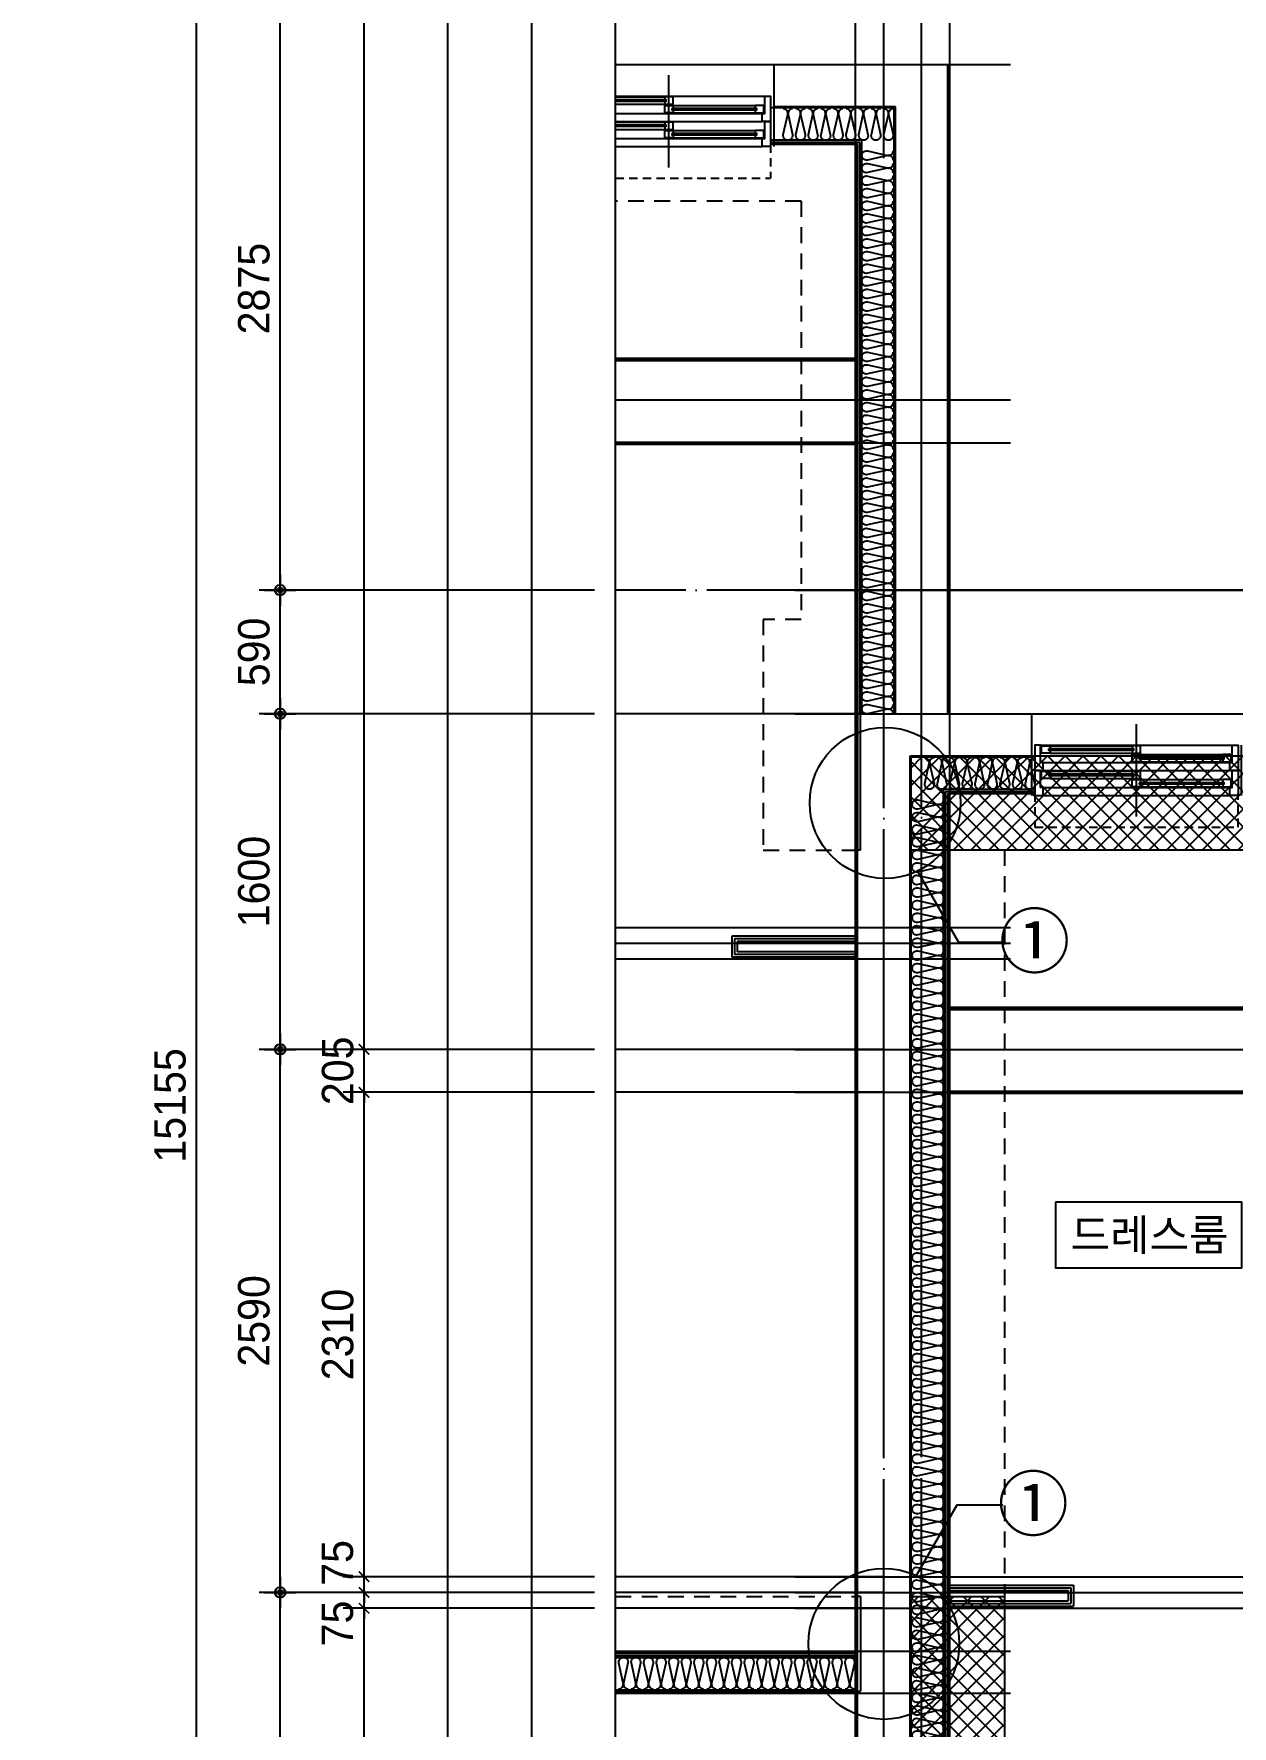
# Model space of a CAD drawing. Header units: millimetres. Extents: x -24416 to 92204, y -190080 to 23760.
# Drawn here: x 53883 to 59600, y -86596 to -78526 of the extents above; entities that cross this region are included whole.
import ezdxf
from ezdxf.enums import TextEntityAlignment as Align
from ezdxf.xclip import XClip

# ---------------------------------------------------------------- set-up
doc = ezdxf.new("R2010")
doc.units = ezdxf.units.MM
doc.header["$LTSCALE"] = 50
doc.header["$XCLIPFRAME"] = 0
for name, pattern in [('AUDIT_D_220706163347-0', [0]), ('CEN', [62, 60, -1, 0, -1]), ('H', [1.3, 0.8, -0.5]), ('HID', [2.5, 1.5, -1]), ('HIDDEN', [2, 1, -1]), ('U-121B(확장)1$0$H', [1.3, 0.8, -0.5])]:
    doc.linetypes.add(name, pattern=pattern)
doc.layers.get('defpoints').update_dxf_attribs({"color": 139})
for name, color, linetype, plot in [('AA-CEN', 1, 'CEN', False), ('AA-XXXX-MC', 153, 'AUDIT_D_220706163347-0', False), ('Defpoint', 135, 'Continuous', False), ('MC', 135, 'Continuous', False)]:
    doc.layers.add(name, color=color, linetype=linetype, plot=plot)
for name, color, linetype in [('AA-XXXX-DIMS', 7, 'Continuous'), ('AA-단열-바닥-욕실', 30, 'Continuous'), ('ARDM', 7, 'Continuous'), ('CEN_CON', 1, 'CEN'), ('CEN_WALL', 12, 'CEN'), ('CONC', 2, 'Continuous'), ('dan1', 7, 'HID'), ('DIM', 7, 'AUDIT_D_220706163347-0'), ('ELE3_CON', 7, 'Continuous'), ('HAT', 9, 'Continuous'), ('INS', 252, 'Continuous'), ('TEXT', 3, 'Continuous'), ('U-121B(확장)1$0$커튼박스', 6, 'Continuous'), ('WAL_DRY', 7, 'Continuous'), ('WIN', 4, 'Continuous'), ('실명', 3, 'AUDIT_D_220706163347-0'), ('실명박스', 7, 'AUDIT_D_220706163347-0'), ('커튼박스', 6, 'Continuous'), ('확장', 8, 'HIDDEN')]:
    doc.layers.add(name, color=color, linetype=linetype)
doc.styles.add('HAUD01', font='Dotum.ttf')
doc.styles.add('돋움', font='Dotum.ttf')
doc.styles.add('맑은고딕', font='malgun.ttf', dxfattribs={"width": 0.9})
doc.dimstyles.new('DIM-50', dxfattribs={"dimscale": 50, "dimtxt": 3, "dimasz": 1, "dimexe": 2, "dimexo": 2, "dimgap": 1, "dimtad": 1, "dimdec": 0, "dimzin": 0, "dimdsep": 46, "dimtxsty": '맑은고딕', "dimblk1": 'DIMDOT', "dimblk2": 'DIMDOT', "dimsah": 1, "dimcen": 0.09, "dimdle": 2, "dimclrd": 7, "dimclre": 7, "dimclrt": 3, "dimadec": 0, "dimazin": 0, "dimtfac": 1, "dimtdec": 0, "dimtix": 1, "dimtmove": 2, "dimatfit": 3, "dimldrblk": 'DIMDOT', "dimfxl": 1, "dimtolj": 1, "dimtzin": 0, "dimarcsym": 0})
doc.dimstyles.new('MCDIM-50', dxfattribs={"dimscale": 50, "dimtxt": 3, "dimasz": 1, "dimexe": 2, "dimexo": 2, "dimgap": 1, "dimtad": 1, "dimdec": 0, "dimzin": 0, "dimdsep": 46, "dimtxsty": '맑은고딕', "dimblk1": 'ARCHTICK', "dimblk2": 'ARCHTICK', "dimsah": 1, "dimcen": 0.09, "dimdle": 2, "dimclrd": 7, "dimclre": 7, "dimclrt": 3, "dimadec": 0, "dimazin": 0, "dimtfac": 1, "dimtdec": 0, "dimtix": 1, "dimtmove": 2, "dimatfit": 3, "dimldrblk": 'ARCHTICK', "dimfxl": 1, "dimtolj": 1, "dimtzin": 0, "dimarcsym": 0})

# ---------------------------------------------------------------- blocks, each defined once
blk = doc.blocks.new('WIN_이중창_1000')
at = {"layer": 'Defpoint'}
for p, q in [((-15, 240), (-15, 0)), ((985, 240), (985, 0))]:
    blk.add_line(p, q, dxfattribs=at)
at = {"layer": 'WIN'}
blk.add_line((485, -100), (485, 340), dxfattribs=at)
at = {"layer": 'WIN', "color": 8}
for p, q in [((942, 240), (28, 240)), ((465, 196), (73, 196)), ((897, 237), (505, 237)), ((897, 202), (505, 202)), ((930, 158), (40, 158)), ((930, 120), (40, 120)), ((465, 161), (73, 161)), ((897, 117), (505, 117)), ((897, 82), (505, 82)), ((930, 38), (40, 38)), ((930, 0), (40, 0)), ((465, 76), (73, 76)), ((465, 41), (73, 41))]:
    blk.add_line(p, q, dxfattribs=at)
at = {"layer": 'WIN'}
for points in [[(40, 158), (28, 158), (28, 240), (0, 240), (0, 120), (40, 120), (40, 158)], [(73, 175.5), (73, 161), (33, 161), (33, 196), (73, 196), (73, 181.5)], [(472, 181.5), (472, 175.5), (66, 175.5), (66, 181.5), (472, 181.5)], [(505, 216.5), (505, 202), (465, 202), (465, 237), (505, 237), (505, 222.5)], [(465, 175.5), (465, 161), (505, 161), (505, 196), (465, 196), (465, 181.5)], [(904, 222.5), (904, 216.5), (498, 216.5), (498, 222.5), (904, 222.5)], [(897, 216.5), (897, 202), (937, 202), (937, 237), (897, 237), (897, 222.5)], [(930, 158), (942, 158), (942, 240), (970, 240), (970, 120), (930, 120), (930, 158)], [(40, 38), (28, 38), (28, 120), (0, 120), (0, 0), (40, 0), (40, 38)], [(505, 96.5), (505, 82), (465, 82), (465, 117), (505, 117), (505, 102.5)], [(904, 102.5), (904, 96.5), (498, 96.5), (498, 102.5), (904, 102.5)], [(897, 96.5), (897, 82), (937, 82), (937, 117), (897, 117), (897, 102.5)], [(930, 38), (942, 38), (942, 120), (970, 120), (970, 0), (930, 0), (930, 38)], [(73, 55.5), (73, 41), (33, 41), (33, 76), (73, 76), (73, 61.5)], [(472, 61.5), (472, 55.5), (66, 55.5), (66, 61.5), (472, 61.5)], [(465, 55.5), (465, 41), (505, 41), (505, 76), (465, 76), (465, 61.5)]]:
    blk.add_lwpolyline(points, dxfattribs=at)
blk = doc.blocks.new('insul1')
blk.add_lwpolyline([(0, 0, 0.480617), (0.146, 0.183), (0.004, 0.817, -1.249969), (0.296, 0.817), (0.154, 0.183, 0.480617), (0.3, 0, 0.480617)], format="xyb")
blk = doc.blocks.new('U-121A(확장)1', base_point=(300293.2, -148733.3))
at = {"layer": 'CEN_CON'}
for p, q in [((328658.2, -149033.3), (328658.2, -138398.3)), ((329263.2, -139288.3), (325923.9, -139288.3)), ((326713.2, -147053.3), (329263.2, -147053.3))]:
    blk.add_line(p, q, dxfattribs=at)
at = {"layer": 'CEN_WALL'}
for p, q in [((329263.2, -140888.3), (326493.2, -140888.3)), ((329263.2, -143478.3), (324603.2, -143478.3))]:
    blk.add_line(p, q, dxfattribs=at)
at = {"layer": 'CONC'}
for p, q in [((328963.2, -139288.3), (328133.2, -139288.3)), ((328133.2, -139288.3), (328133.2, -139488.3)), ((328963.2, -142383.3), (328963.2, -139288.3)), ((328713.2, -139488.3), (328133.2, -139488.3)), ((328713.2, -142383.3), (328713.2, -139488.3)), ((328546.2, -143033.3), (328546.2, -142383.3)), ((328546.2, -143033.3), (328533.2, -143033.3)), ((328546.2, -146593.3), (328533.2, -146593.3)), ((328546.2, -146593.3), (328546.2, -147043.3)), ((326748.2, -147043.3), (328546.2, -147043.3))]:
    blk.add_line(p, q, dxfattribs=at)
at = {"layer": 'dan1'}
for p, q in [((328263.2, -139938.3), (327043.2, -139938.3)), ((324913.2, -146593.3), (328533.2, -146593.3))]:
    blk.add_line(p, q, dxfattribs=at)
blk.add_lwpolyline([(328263.2, -139938.3), (328263.2, -141933.3), (328083.2, -141933.3), (328083.2, -143033.3), (328533.2, -143033.3)], dxfattribs=at)
at = {"layer": 'ELE3_CON'}
blk.add_line((328133.2, -139288.3), (327133.2, -139288.3), dxfattribs=at)
at = {"layer": 'INS'}
for p, q in [((328708.2, -139493.3), (328118.2, -139493.3)), ((328708.2, -142383.3), (328708.2, -139493.3)), ((328553.2, -139648.3), (328118.2, -139648.3)), ((328553.2, -142383.3), (328553.2, -139648.3)), ((328533.2, -142383.3), (328533.2, -143033.3)), ((328546.2, -142383.3), (328533.2, -142383.3)), ((328533.2, -147043.3), (328533.2, -146593.3)), ((326733.2, -146883.3), (328533.2, -146883.3)), ((326733.2, -147038.3), (328533.2, -147038.3))]:
    blk.add_line(p, q, dxfattribs=at)
at = {"layer": 'MC'}
for p, q in [((328523.2, -149033.3), (328523.2, -138398.3)), ((329263.2, -141093.3), (326493.2, -141093.3)), ((329263.2, -143403.3), (324603.2, -143403.3)), ((329263.2, -143553.3), (324603.2, -143553.3)), ((324603.2, -146853.3), (329263.2, -146853.3))]:
    blk.add_line(p, q, dxfattribs=at)
at = {"layer": 'WAL_DRY'}
for p, q in [((328543.2, -139658.3), (328118.2, -139658.3)), ((328533.2, -139668.3), (328118.2, -139668.3)), ((328533.2, -142383.3), (328533.2, -139668.3)), ((328543.2, -142383.3), (328543.2, -139658.3)), ((328533.2, -143443.3), (327933.2, -143443.3)), ((327933.2, -143443.3), (327933.2, -143543.3)), ((328533.2, -143455.8), (327945.7, -143455.8)), ((327945.7, -143455.8), (327945.7, -143530.8)), ((328533.2, -143468.3), (327958.2, -143468.3)), ((327958.2, -143468.3), (327958.2, -143518.3)), ((328533.2, -143543.3), (327933.2, -143543.3)), ((328533.2, -143530.8), (327945.7, -143530.8)), ((328533.2, -143518.3), (327958.2, -143518.3)), ((326733.2, -146863.3), (328533.2, -146863.3)), ((326733.2, -146873.3), (328533.2, -146873.3))]:
    blk.add_line(p, q, dxfattribs=at)
at = {"layer": '커튼박스', "linetype": 'H'}
for p in [(328118.2, -139668.3), (327148.2, -139828.3)]:
    blk.add_line(p, (328118.2, -139828.3), dxfattribs=at)
at = {"layer": '확장', "ltscale": 0.5, "const_width": 20, "flags": 128}
for points in [[(328533.2, -140693.3), (326733.2, -140693.3)], [(328533.2, -141093.3), (326733.2, -141093.3)]]:
    blk.add_lwpolyline(points, dxfattribs=at)
at = {"layer": 'INS', "row_count": 1}
for p, xscale, yscale, zscale, rotation, column_count, row_spacing, column_spacing in [((328703.2, -139498.3), 150, 150, 150, 180, 9, -3.155443620884047e-30, 60), ((328703.2, -142383.3), 150.0000000000002, 150.0000000000002, 150.0000000000002, 90, 45, -4.733165431326071e-30, 60.00000000000009)]:
    blk.add_blockref('insul1', p, dxfattribs=dict(at, xscale=xscale, yscale=yscale, zscale=zscale, rotation=rotation, column_count=column_count, row_spacing=row_spacing, column_spacing=column_spacing))
at = {"layer": 'INS', "xscale": 150, "yscale": 150, "zscale": 150, "row_count": 1, "column_count": 30, "row_spacing": 0, "column_spacing": 60}
blk.add_blockref('insul1', (326733.2, -147033.3), dxfattribs=at)
at = {"layer": 'WIN', "xscale": -1}
blk.add_blockref('WIN_이중창_1000', (328118.2, -139678.3), dxfattribs=at)
blk = doc.blocks.new('U-121B(확장)1', base_point=(292391.8, -178477.8))
at = {"layer": 'CEN_CON'}
for p, q in [((292696.8, -178777.8), (292696.8, -168142.8)), ((292091.8, -168442.8), (302006.8, -168442.8)), ((292091.8, -169032.8), (295431.1, -169032.8))]:
    blk.add_line(p, q, dxfattribs=at)
at = {"layer": 'CEN_WALL'}
for p, q in [((292091.8, -170632.8), (294861.8, -170632.8)), ((292091.8, -173222.8), (296751.8, -173222.8))]:
    blk.add_line(p, q, dxfattribs=at)
at = {"layer": 'CONC'}
for p, q in [((292391.8, -178477.8), (292391.8, -169032.8)), ((292391.8, -169032.8), (293221.8, -169032.8)), ((293221.8, -169032.8), (293221.8, -169232.8)), ((292641.8, -176787.8), (292641.8, -169232.8)), ((292641.8, -169232.8), (293221.8, -169232.8))]:
    blk.add_line(p, q, dxfattribs=at)
at = {"layer": 'dan1'}
blk.add_lwpolyline([(296441.8, -171097.8), (294311.8, -171097.8), (294311.8, -169682.8), (293091.8, -169682.8), (293091.8, -176337.8), (296441.8, -176337.8)], dxfattribs=at)
at = {"layer": 'ELE3_CON'}
blk.add_line((293221.8, -169032.8), (294221.8, -169032.8), dxfattribs=at)
at = {"layer": 'INS'}
for p, q in [((292646.8, -176782.8), (292646.8, -169237.8)), ((292646.8, -169237.8), (293236.8, -169237.8)), ((292801.8, -176627.8), (292801.8, -169392.8)), ((292801.8, -169392.8), (293236.8, -169392.8))]:
    blk.add_line(p, q, dxfattribs=at)
at = {"layer": 'MC'}
for p, q in [((292831.8, -178777.8), (292831.8, -168142.8)), ((292091.8, -170837.8), (294861.8, -170837.8)), ((292091.8, -173147.8), (296751.8, -173147.8)), ((292091.8, -173297.8), (296751.8, -173297.8))]:
    blk.add_line(p, q, dxfattribs=at)
at = {"layer": 'U-121B(확장)1$0$커튼박스', "linetype": 'U-121B(확장)1$0$H'}
blk.add_lwpolyline([(293236.8, -169412.8), (293236.8, -169572.8), (294206.8, -169572.8), (294206.8, -169412.8)], dxfattribs=at)
at = {"layer": 'WAL_DRY'}
for p, q in [((292811.8, -176617.8), (292811.8, -169402.8)), ((292811.8, -169402.8), (293236.8, -169402.8)), ((292821.8, -176607.8), (292821.8, -169412.8)), ((292821.8, -169412.8), (293236.8, -169412.8)), ((292821.8, -173187.8), (293421.8, -173187.8)), ((292821.8, -173200.3), (293409.3, -173200.3)), ((292821.8, -173212.8), (293396.8, -173212.8)), ((292821.8, -173262.8), (293396.8, -173262.8)), ((293396.8, -173212.8), (293396.8, -173262.8)), ((293409.3, -173200.3), (293409.3, -173275.3)), ((293421.8, -173187.8), (293421.8, -173287.8)), ((292821.8, -173275.3), (293409.3, -173275.3)), ((292821.8, -173287.8), (293421.8, -173287.8))]:
    blk.add_line(p, q, dxfattribs=at)
at = {"layer": '확장', "ltscale": 0.5, "const_width": 20, "flags": 128}
for points in [[(292821.8, -170437.8), (294621.8, -170437.8)], [(292821.8, -170837.8), (294621.8, -170837.8)]]:
    blk.add_lwpolyline(points, dxfattribs=at)
at = {"layer": 'INS', "xscale": 150, "yscale": 150, "zscale": 150, "row_count": 1, "row_spacing": 0, "column_spacing": 60}
for p, rotation, column_count in [((293236.8, -169242.8), 180, 9), ((292801.8, -176627.8), 90, 120)]:
    blk.add_blockref('insul1', p, dxfattribs=dict(at, rotation=rotation, column_count=column_count))
at = {"layer": 'WIN', "xscale": -1}
blk.add_blockref('WIN_이중창_1000', (294206.8, -169422.8), dxfattribs=at)
blk = doc.blocks.new('A$C415C5DAF')
at = {"layer": 'AA-XXXX-MC'}
for p, q in [((45767.4, -99255.9), (45767.4, -93370.9)), ((45452.4, -101950.9), (44172.7, -101950.9)), ((45452.4, -104260.9), (44172.7, -104260.9)), ((45452.4, -104410.9), (44172.7, -104410.9))]:
    blk.add_line(p, q, dxfattribs=at)
at = {"layer": 'CEN_CON'}
for p, q in [((45632.4, -99255.9), (45632.4, -93370.9)), ((47607.4, -99555.9), (44172.7, -99555.9)), ((45317.4, -100145.9), (44172.7, -100145.9)), ((45452.4, -101745.9), (44172.7, -101745.9)), ((45452.4, -104335.9), (44172.7, -104335.9))]:
    blk.add_line(p, q, dxfattribs=at)
at = {"layer": '실명박스'}
blk.add_lwpolyline([(46272, -102475.3), (46272, -102787.8), (47161, -102787.8), (47161, -102475.3)], close=True, dxfattribs=at)
at = {"layer": '실명', "style": 'HAUD01'}
blk.add_text('드레스룸', height=150, dxfattribs=at).set_placement((46720, -102629.3), align=Align.MIDDLE)
blk = doc.blocks.new('A$C1CAF0AFA')
at = {"layer": 'HAT'}
h = blk.add_hatch(dxfattribs=at)
h.set_pattern_fill('_USER', color=5, scale=60, angle=45, double=1, pattern_type=0)
h.set_pattern_definition([(45, (0, -23760), (-42.426407, 42.426407), []), (135, (0, -23760), (-42.426407, -42.426407), [])])
h.paths.add_polyline_path([(58062.8, -106178.8), (58062.8, -105728.8), (60182.8, -105728.8), (60182.8, -107143.8), (62682.8, -107143.8), (62682.8, -105138.8), (66222.8, -105138.8), (66222.8, -108298.8), (68072.8, -108298.8), (68072.8, -108148.8), (69472.8, -108148.8), (69472.8, -108298.8), (72022.8, -108298.8), (72022.8, -108748.8), (66282.8, -108748.8), (66282.8, -108426.3), (66082.8, -108426.3), (66082.8, -108748.8), (65772.8, -108748.8), (65772.8, -105588.8), (63132.8, -105588.8), (63132.8, -107593.8), (62062.8, -107593.8), (62062.8, -107303.8), (61862.8, -107303.8), (61862.8, -107593.8), (59732.8, -107593.8), (59732.8, -106178.8)])
h.paths.add_polyline_path([(72582.8, -107433.8), (72582.8, -107598.8), (72722.8, -107598.8), (72722.8, -108748.8), (72272.8, -108748.8), (72272.8, -108048.8), (72132.8, -108048.8), (72132.8, -106983.8), (74652.8, -106983.8), (74652.8, -100603.8), (79107.8, -100603.8), (79107.8, -106063.8), (78657.8, -106063.8), (78657.8, -101053.8), (75102.8, -101053.8), (75102.8, -106908.8), (74772.8, -106908.8), (74772.8, -107108.8), (75102.8, -107108.8), (75102.8, -107433.8)])
h.paths.add_polyline_path([(71572.8, -110688.8), (76542.8, -110688.8), (76542.8, -113873.8), (80042.8, -113873.8), (80042.8, -109163.8), (78657.8, -109163.8), (78657.8, -106263.8), (79107.8, -106263.8), (79107.8, -108713.8), (80492.8, -108713.8), (80492.8, -114323.8), (76092.8, -114323.8), (76092.8, -111138.8), (72022.8, -111138.8), (72022.8, -114773.8), (61922.8, -114773.8), (61922.8, -113283.8), (58062.8, -113283.8), (58062.8, -109738.8), (58512.8, -109738.8), (58512.8, -112833.8), (61862.8, -112833.8), (61862.8, -113123.8), (62062.8, -113123.8), (62062.8, -112833.8), (62372.8, -112833.8), (62372.8, -114323.8), (71572.8, -114323.8)])
at = {"layer": 'AA-CEN', "color": 4}
for points in [[(65772.8, -105588.8), (63132.8, -105588.8), (63132.8, -107593.8), (62062.8, -107593.8), (62062.8, -107303.8), (61862.8, -107303.8), (61862.8, -107593.8), (59732.8, -107593.8), (59732.8, -106178.8), (58062.8, -106178.8), (58062.8, -105728.8), (60182.8, -105728.8), (60182.8, -107143.8), (62682.8, -107143.8), (62682.8, -105138.8), (66222.8, -105138.8)], [(76092.8, -111138.8), (72022.8, -111138.8), (72022.8, -114773.8), (61922.8, -114773.8), (61922.8, -113283.8), (58062.8, -113283.8), (58062.8, -109738.8), (58512.8, -109738.8), (58512.8, -112833.8), (61862.8, -112833.8), (61862.8, -113123.8), (62062.8, -113123.8), (62062.8, -112833.8), (62372.8, -112833.8), (62372.8, -114323.8), (71572.8, -114323.8), (71572.8, -110688.8), (76542.8, -110688.8)]]:
    blk.add_lwpolyline(points, dxfattribs=at)
blk = doc.blocks.new('DIMDOT')
at = {"layer": 'AA-XXXX-DIMS'}
for p, q in [((-1.5, 0), (1.5, 0)), ((0, -1.5), (0, 1.5))]:
    blk.add_line(p, q, dxfattribs=at)
for radius in [0.5, 0.25]:
    blk.add_circle((0, 0), radius, dxfattribs=at)
blk = doc.blocks.new('*D352')
at = {"layer": 'defpoints', "color": 0, "transparency": 16777216}
for p in [(7990.9, -109718.8), (9590.9, -109718.8), (9590.9, -113293.8)]:
    blk.add_point(p, dxfattribs=at)
at = {"layer": 'DIM', "color": 7, "lineweight": -2, "transparency": 16777216}
for p, q in [((9490.9, -109718.8), (7890.9, -109718.8)), ((7990.9, -113243.8), (7990.9, -109768.8)), ((9490.9, -113293.8), (7890.9, -113293.8))]:
    blk.add_line(p, q, dxfattribs=at)
at = {"layer": 'DIM', "color": 7, "lineweight": -2, "transparency": 16777216, "xscale": 50, "yscale": 50, "zscale": 50}
for p, rotation in [((7990.9, -109718.8), 90), ((7990.9, -113293.8), 270)]:
    blk.add_blockref('DIMDOT', p, dxfattribs=dict(at, rotation=rotation))
at = {"layer": 'DIM', "color": 3, "transparency": 16777216, "insert": (7865.8, -111506.3), "char_height": 150, "attachment_point": 5, "rotation": 90, "style": 'HAUD01'}
blk.add_mtext('\\A1;3575', dxfattribs=at)
blk = doc.blocks.new('*D353')
at = {"layer": 'defpoints', "color": 0, "transparency": 16777216}
for p in [(7990.9, -107128.8), (9590.9, -107128.8), (9590.9, -109718.8)]:
    blk.add_point(p, dxfattribs=at)
at = {"layer": 'DIM', "color": 7, "lineweight": -2, "transparency": 16777216}
for p, q in [((9490.9, -107128.8), (7890.9, -107128.8)), ((7990.9, -109668.8), (7990.9, -107178.8)), ((9490.9, -109718.8), (7890.9, -109718.8))]:
    blk.add_line(p, q, dxfattribs=at)
at = {"layer": 'DIM', "color": 7, "lineweight": -2, "transparency": 16777216, "xscale": 50, "yscale": 50, "zscale": 50}
for p, rotation in [((7990.9, -107128.8), 90), ((7990.9, -109718.8), 270)]:
    blk.add_blockref('DIMDOT', p, dxfattribs=dict(at, rotation=rotation))
at = {"layer": 'DIM', "color": 3, "transparency": 16777216, "insert": (7865.8, -108423.8), "char_height": 150, "attachment_point": 5, "rotation": 90, "style": 'HAUD01'}
blk.add_mtext('\\A1;2590', dxfattribs=at)
blk = doc.blocks.new('*D354')
at = {"layer": 'defpoints', "color": 0, "transparency": 16777216}
for p in [(7990.9, -105528.8), (9590.9, -105528.8), (9590.9, -107128.8)]:
    blk.add_point(p, dxfattribs=at)
at = {"layer": 'DIM', "color": 7, "lineweight": -2, "transparency": 16777216}
for p, q in [((9490.9, -105528.8), (7890.9, -105528.8)), ((7990.9, -107078.8), (7990.9, -105578.8)), ((9490.9, -107128.8), (7890.9, -107128.8))]:
    blk.add_line(p, q, dxfattribs=at)
at = {"layer": 'DIM', "color": 7, "lineweight": -2, "transparency": 16777216, "xscale": 50, "yscale": 50, "zscale": 50}
for p, rotation in [((7990.9, -105528.8), 90), ((7990.9, -107128.8), 270)]:
    blk.add_blockref('DIMDOT', p, dxfattribs=dict(at, rotation=rotation))
at = {"layer": 'DIM', "color": 3, "transparency": 16777216, "insert": (7865.8, -106328.8), "char_height": 150, "attachment_point": 5, "rotation": 90, "style": 'HAUD01'}
blk.add_mtext('\\A1;1600', dxfattribs=at)
blk = doc.blocks.new('*D355')
at = {"layer": 'defpoints', "color": 0, "transparency": 16777216}
for p in [(7990.9, -104938.8), (9590.9, -104938.8), (9590.9, -105528.8)]:
    blk.add_point(p, dxfattribs=at)
at = {"layer": 'DIM', "color": 7, "lineweight": -2, "transparency": 16777216}
for p, q in [((9490.9, -104938.8), (7890.9, -104938.8)), ((7990.9, -105478.8), (7990.9, -104988.8)), ((9490.9, -105528.8), (7890.9, -105528.8))]:
    blk.add_line(p, q, dxfattribs=at)
at = {"layer": 'DIM', "color": 7, "lineweight": -2, "transparency": 16777216, "xscale": 50, "yscale": 50, "zscale": 50}
for p, rotation in [((7990.9, -104938.8), 90), ((7990.9, -105528.8), 270)]:
    blk.add_blockref('DIMDOT', p, dxfattribs=dict(at, rotation=rotation))
at = {"layer": 'DIM', "color": 3, "transparency": 16777216, "insert": (7865.8, -105233.8), "char_height": 150, "attachment_point": 5, "rotation": 90, "style": 'HAUD01'}
blk.add_mtext('\\A1;590', dxfattribs=at)
blk = doc.blocks.new('*D356')
at = {"layer": 'defpoints', "color": 0, "transparency": 16777216}
for p in [(7990.9, -102063.8), (9590.9, -102063.8), (9590.9, -104938.8)]:
    blk.add_point(p, dxfattribs=at)
at = {"layer": 'DIM', "color": 7, "lineweight": -2, "transparency": 16777216}
for p, q in [((9490.9, -102063.8), (7890.9, -102063.8)), ((7990.9, -104888.8), (7990.9, -102113.8)), ((9490.9, -104938.8), (7890.9, -104938.8))]:
    blk.add_line(p, q, dxfattribs=at)
at = {"layer": 'DIM', "color": 7, "lineweight": -2, "transparency": 16777216, "xscale": 50, "yscale": 50, "zscale": 50}
for p, rotation in [((7990.9, -102063.8), 90), ((7990.9, -104938.8), 270)]:
    blk.add_blockref('DIMDOT', p, dxfattribs=dict(at, rotation=rotation))
at = {"layer": 'DIM', "color": 3, "transparency": 16777216, "insert": (7865.8, -103501.3), "char_height": 150, "attachment_point": 5, "rotation": 90, "style": 'HAUD01'}
blk.add_mtext('\\A1;2875', dxfattribs=at)
blk = doc.blocks.new('*D358')
at = {"layer": 'defpoints', "color": 0, "transparency": 16777216}
for p in [(7590.9, -99818.8), (9590.9, -99818.8), (9590.9, -114973.8)]:
    blk.add_point(p, dxfattribs=at)
at = {"layer": 'DIM', "color": 7, "lineweight": -2, "transparency": 16777216}
for p, q in [((9490.9, -99818.8), (7490.9, -99818.8)), ((7590.9, -114923.8), (7590.9, -99868.8)), ((9490.9, -114973.8), (7490.9, -114973.8))]:
    blk.add_line(p, q, dxfattribs=at)
at = {"layer": 'DIM', "color": 7, "lineweight": -2, "transparency": 16777216, "xscale": 50, "yscale": 50, "zscale": 50}
for p, rotation in [((7590.9, -99818.8), 90), ((7590.9, -114973.8), 270)]:
    blk.add_blockref('DIMDOT', p, dxfattribs=dict(at, rotation=rotation))
at = {"layer": 'DIM', "color": 3, "transparency": 16777216, "insert": (7465.8, -107396.3), "char_height": 150, "attachment_point": 5, "rotation": 90, "style": 'HAUD01'}
blk.add_mtext('\\A1;15155', dxfattribs=at)
blk = doc.blocks.new('_ArchTick')
at = {"color": 0, "linetype": 'ByBlock', "const_width": 0.15}
blk.add_lwpolyline([(-0.5, -0.5), (0.5, 0.5)], dxfattribs=at)
blk = doc.blocks.new('*D360')
at = {"layer": 'defpoints', "color": 0, "linetype": 'ByBlock', "transparency": 16777216}
for p in [(8390.9, -109793.8), (9590.9, -109793.8), (9590.9, -113093.8)]:
    blk.add_point(p, dxfattribs=at)
at = {"layer": 'DIM', "color": 7, "linetype": 'ByBlock', "lineweight": -2, "transparency": 16777216}
for p, q in [((8390.9, -113193.8), (8390.9, -109693.8)), ((9490.9, -109793.8), (8290.9, -109793.8)), ((9490.9, -113093.8), (8290.9, -113093.8))]:
    blk.add_line(p, q, dxfattribs=at)
at = {"layer": 'DIM', "color": 7, "linetype": 'ByBlock', "lineweight": -2, "transparency": 16777216, "xscale": 50, "yscale": 50, "zscale": 50}
for p, rotation in [((8390.9, -109793.8), 90), ((8390.9, -113093.8), 270)]:
    blk.add_blockref('_ArchTick', p, dxfattribs=dict(at, rotation=rotation))
at = {"layer": 'DIM', "color": 3, "linetype": 'ByBlock', "transparency": 16777216, "insert": (8265.8, -111443.8), "char_height": 150, "attachment_point": 5, "rotation": 90, "style": 'HAUD01'}
blk.add_mtext('\\A1;3300', dxfattribs=at)
blk = doc.blocks.new('*D361')
at = {"layer": 'defpoints', "color": 0, "linetype": 'ByBlock', "transparency": 16777216}
for p in [(8390.9, -109718.8), (9590.9, -109718.8), (9590.9, -109793.8)]:
    blk.add_point(p, dxfattribs=at)
at = {"layer": 'DIM', "color": 7, "linetype": 'ByBlock', "lineweight": -2, "transparency": 16777216}
for p, q in [((8390.9, -109718.8), (8390.9, -109668.8)), ((9490.9, -109718.8), (8290.9, -109718.8)), ((8390.9, -109793.8), (8390.9, -109718.8)), ((9490.9, -109793.8), (8290.9, -109793.8)), ((8390.9, -109793.8), (8390.9, -109843.8))]:
    blk.add_line(p, q, dxfattribs=at)
at = {"layer": 'DIM', "color": 7, "linetype": 'ByBlock', "lineweight": -2, "transparency": 16777216, "xscale": 50, "yscale": 50, "zscale": 50}
for p, rotation in [((8390.9, -109718.8), 270), ((8390.9, -109793.8), 90)]:
    blk.add_blockref('_ArchTick', p, dxfattribs=dict(at, rotation=rotation))
at = {"layer": 'DIM', "color": 3, "linetype": 'ByBlock', "transparency": 16777216, "insert": (8264.6, -109866.5), "char_height": 150, "attachment_point": 5, "rotation": 90, "style": 'HAUD01'}
blk.add_mtext('\\A1;75', dxfattribs=at)
blk = doc.blocks.new('*D362')
at = {"layer": 'defpoints', "color": 0, "linetype": 'ByBlock', "transparency": 16777216}
for p in [(8390.9, -109643.8), (9590.9, -109643.8), (9590.9, -109718.8)]:
    blk.add_point(p, dxfattribs=at)
at = {"layer": 'DIM', "color": 7, "linetype": 'ByBlock', "lineweight": -2, "transparency": 16777216}
for p, q in [((9490.9, -109643.8), (8290.9, -109643.8)), ((8390.9, -109643.8), (8390.9, -109593.8)), ((8390.9, -109718.8), (8390.9, -109643.8)), ((9490.9, -109718.8), (8290.9, -109718.8)), ((8390.9, -109718.8), (8390.9, -109768.8))]:
    blk.add_line(p, q, dxfattribs=at)
at = {"layer": 'DIM', "color": 7, "linetype": 'ByBlock', "lineweight": -2, "transparency": 16777216, "xscale": 50, "yscale": 50, "zscale": 50}
for p, rotation in [((8390.9, -109643.8), 270), ((8390.9, -109718.8), 90)]:
    blk.add_blockref('_ArchTick', p, dxfattribs=dict(at, rotation=rotation))
at = {"layer": 'DIM', "color": 3, "linetype": 'ByBlock', "transparency": 16777216, "insert": (8264.6, -109577.8), "char_height": 150, "attachment_point": 5, "rotation": 90, "style": 'HAUD01'}
blk.add_mtext('\\A1;75', dxfattribs=at)
blk = doc.blocks.new('*D363')
at = {"layer": 'defpoints', "color": 0, "linetype": 'ByBlock', "transparency": 16777216}
for p in [(8390.9, -107333.8), (9590.9, -107333.8), (9590.9, -109643.8)]:
    blk.add_point(p, dxfattribs=at)
at = {"layer": 'DIM', "color": 7, "linetype": 'ByBlock', "lineweight": -2, "transparency": 16777216}
for p, q in [((8390.9, -109743.8), (8390.9, -107233.8)), ((9490.9, -107333.8), (8290.9, -107333.8)), ((9490.9, -109643.8), (8290.9, -109643.8))]:
    blk.add_line(p, q, dxfattribs=at)
at = {"layer": 'DIM', "color": 7, "linetype": 'ByBlock', "lineweight": -2, "transparency": 16777216, "xscale": 50, "yscale": 50, "zscale": 50}
for p, rotation in [((8390.9, -107333.8), 90), ((8390.9, -109643.8), 270)]:
    blk.add_blockref('_ArchTick', p, dxfattribs=dict(at, rotation=rotation))
at = {"layer": 'DIM', "color": 3, "linetype": 'ByBlock', "transparency": 16777216, "insert": (8265.8, -108488.8), "char_height": 150, "attachment_point": 5, "rotation": 90, "style": 'HAUD01'}
blk.add_mtext('\\A1;2310', dxfattribs=at)
blk = doc.blocks.new('*D364')
at = {"layer": 'defpoints', "color": 0, "linetype": 'ByBlock', "transparency": 16777216}
for p in [(8390.9, -107128.8), (9590.9, -107128.8), (9590.9, -107333.8)]:
    blk.add_point(p, dxfattribs=at)
at = {"layer": 'DIM', "color": 7, "linetype": 'ByBlock', "lineweight": -2, "transparency": 16777216}
for p, q in [((8390.9, -107128.8), (8390.9, -107078.8)), ((9490.9, -107128.8), (8290.9, -107128.8)), ((8390.9, -107333.8), (8390.9, -107128.8)), ((9490.9, -107333.8), (8290.9, -107333.8)), ((8390.9, -107333.8), (8390.9, -107383.8))]:
    blk.add_line(p, q, dxfattribs=at)
at = {"layer": 'DIM', "color": 7, "linetype": 'ByBlock', "lineweight": -2, "transparency": 16777216, "xscale": 50, "yscale": 50, "zscale": 50}
for p, rotation in [((8390.9, -107128.8), 270), ((8390.9, -107333.8), 90)]:
    blk.add_blockref('_ArchTick', p, dxfattribs=dict(at, rotation=rotation))
at = {"layer": 'DIM', "color": 3, "linetype": 'ByBlock', "transparency": 16777216, "insert": (8265.8, -107231.3), "char_height": 150, "attachment_point": 5, "rotation": 90, "style": 'HAUD01'}
blk.add_mtext('\\A1;205', dxfattribs=at)
blk = doc.blocks.new('A$C45F312F6')
at = {"layer": 'ARDM', "color": 3}
for points in [[(58099.2, -106278.8), (58294.1, -106617.1), (58511.7, -106617.1)], [(58092.7, -109638.8), (58287.6, -109300.5), (58505.2, -109300.5)]]:
    blk.add_lwpolyline(points, dxfattribs=at)
for centre in [(57944.3, -105953.8), (57937.8, -109963.8)]:
    blk.add_circle(centre, 360, dxfattribs=at)
at = {"layer": 'TEXT', "style": '돋움'}
for p in [(58656.8, -106738.3), (58650.3, -109421.6)]:
    blk.add_text('①', height=250, dxfattribs=at).set_placement(p, align=Align.CENTER)
blk = doc.blocks.new('DIM-1108')
at = {"layer": 'DIM'}
for base, p1, p2, picture, middle in [((7590.9, -99818.8), (9590.9, -114973.8), (9590.9, -99818.8), '*D358', (7465.8, -107396.3)), ((7990.9, -102063.8), (9590.9, -104938.8), (9590.9, -102063.8), '*D356', (7865.8, -103501.3)), ((7990.9, -104938.8), (9590.9, -105528.8), (9590.9, -104938.8), '*D355', (7865.8, -105233.8)), ((7990.9, -105528.8), (9590.9, -107128.8), (9590.9, -105528.8), '*D354', (7865.8, -106328.8)), ((7990.9, -107128.8), (9590.9, -109718.8), (9590.9, -107128.8), '*D353', (7865.8, -108423.8)), ((7990.9, -109718.8), (9590.9, -113293.8), (9590.9, -109718.8), '*D352', (7865.8, -111506.3))]:
    dim = blk.add_linear_dim(base=base, p1=p1, p2=p2, angle=90, dimstyle='DIM-50', override={"dimscale": 50, "dimtxsty": 'HAUD01'}, dxfattribs=at)
    dim.commit()
    dim.dimension.update_dxf_attribs({"geometry": picture, "text_midpoint": middle})
at = {"layer": 'DIM', "linetype": 'ByBlock'}
for base, p1, p2, picture, middle in [((8390.9, -107128.8), (9590.9, -107333.8), (9590.9, -107128.8), '*D364', (8265.8, -107231.3)), ((8390.9, -107333.8), (9590.9, -109643.8), (9590.9, -107333.8), '*D363', (8265.8, -108488.8)), ((8390.9, -109793.8), (9590.9, -113093.8), (9590.9, -109793.8), '*D360', (8265.8, -111443.8))]:
    dim = blk.add_linear_dim(base=base, p1=p1, p2=p2, angle=90, dimstyle='MCDIM-50', override={"dimtxsty": 'HAUD01'}, dxfattribs=at)
    dim.commit()
    dim.dimension.update_dxf_attribs({"geometry": picture, "text_midpoint": middle})
for base, p1, p2, picture, middle in [((8390.9, -109643.8), (9590.9, -109718.8), (9590.9, -109643.8), '*D362', (8264.6, -109577.8)), ((8390.9, -109718.8), (9590.9, -109793.8), (9590.9, -109718.8), '*D361', (8264.6, -109866.5))]:
    dim = blk.add_linear_dim(base=base, p1=p1, p2=p2, angle=90, dimstyle='MCDIM-50', override={"dimtxsty": 'HAUD01'}, dxfattribs=at)
    dim.commit()
    dim.dimension.update_dxf_attribs({"geometry": picture, "text_midpoint": middle, "dimtype": 128})

msp = doc.modelspace()

# ---------------------------------------------------------------- linework, layer by layer
at = {"layer": 'defpoints'}
for points in [[(54658.1, -72993.8), (84982.8, -72993.8), (84982.8, -93513.8), (54658.1, -93513.8)], [(55058.1, -73393.8), (84582.8, -73393.8), (84582.8, -93113.8), (55058.1, -93113.8)], [(55458.1, -73793.8), (84182.8, -73793.8), (84182.8, -92713.8), (55458.1, -92713.8)], [(55858.1, -74193.8), (83782.8, -74193.8), (83782.8, -92313.8), (55858.1, -92313.8)], [(56258.1, -74593.8), (83382.8, -74593.8), (83382.8, -91913.8), (56258.1, -91913.8)], [(56658.1, -74993.8), (82982.8, -74993.8), (82982.8, -91513.8), (56658.1, -91513.8)]]:
    msp.add_lwpolyline(points, close=True, dxfattribs=at)

# ---------------------------------------------------------------- block references
for name, p in [('DIM-1108', (47067.2, 23760)), ('A$C45F312F6', (0, 23760))]:
    msp.add_blockref(name, p)
ref = msp.add_blockref('U-121B(확장)1', (57812.8, -91213.8))
XClip(ref).set_block_clipping_path([(291236.9970359709, -178777.7726251345), (317561.77152699, -162257.7726268454)])
ref = msp.add_blockref('U-121A(확장)1', (29572.8, -88118.8))
XClip(ref).set_block_clipping_path([(327378.4650932478, -152128.3113325507), (353703.2395842669, -135608.3113342617)])
at = {"layer": 'AA-단열-바닥-욕실'}
msp.add_blockref('A$C1CAF0AFA', (0, 23760), dxfattribs=at)
at = {"layer": '실명박스'}
msp.add_blockref('A$C415C5DAF', (12485.4, 18377.1), dxfattribs=at)

doc.saveas('drawing.dxf')
